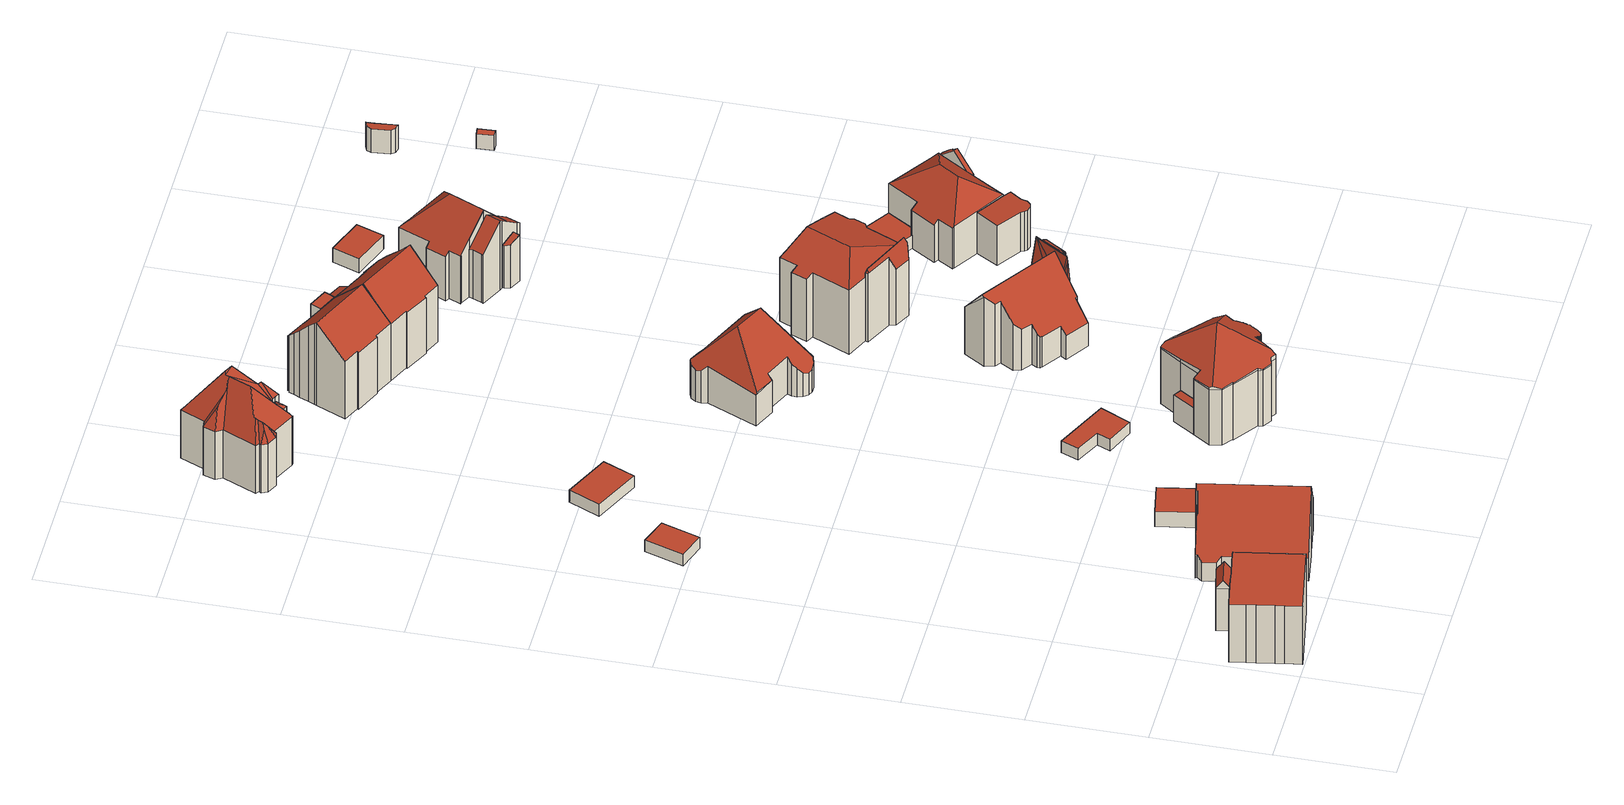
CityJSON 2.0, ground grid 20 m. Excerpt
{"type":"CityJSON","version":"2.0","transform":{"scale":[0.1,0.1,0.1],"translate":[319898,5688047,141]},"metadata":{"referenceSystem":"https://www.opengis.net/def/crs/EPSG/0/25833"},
"CityObjects":{
"building1":{"type":"Building","attributes":{"Dachtyp_tdc":"tdcPolyFlatRoof","Gemeindeschluessel":14713000,"Dachneigung":0,"QualitaetDacherkennung":83,"Geometrietyp2DReferenz":"3000","function":"31001_9998","roofType":"1000","measuredHeight":11.64},"geometry":[{"type":"MultiSurface","lod":"2","boundaries":[[[0,1,2,3]],[[1,4,5,2]],[[4,6,7,5]],[[6,8,9,7]],[[8,10,11,9]],[[10,12,13,11]],[[12,14,15,13]],[[14,16,17,15]],[[16,18,19,17]],[[18,20,21,19]],[[20,22,23,21]],[[22,24,25,23]],[[24,0,3,25]],[[24,22,20,18,16,14,12,10,8,6,4,1,0]],[[3,2,5,7,9,11,13,15,17,19,21,23,25]]],"semantics":{"surfaces":[{"type":"WallSurface"},{"type":"RoofSurface"},{"type":"GroundSurface"}],"values":[0,0,0,0,0,0,0,0,0,0,0,0,0,1,2]}}]},
"building2":{"type":"Building","attributes":{"Dachtyp_tdc":"tdcFreeFormRoof","Gemeindeschluessel":14713000,"Dachneigung":51.24,"QualitaetDacherkennung":4,"Geometrietyp2DReferenz":"3000","function":"31001_9998","roofType":"5000","measuredHeight":10.13},"geometry":[{"type":"MultiSurface","lod":"2","boundaries":[[[26,27,19,21]],[[27,28,29,19]],[[28,30,31,29]],[[30,26,21,31]],[[32,33,30,28]],[[32,28,27]],[[33,32,27,26]],[[33,26,30]],[[21,19,29,31]]],"semantics":{"surfaces":[{"type":"WallSurface"},{"type":"RoofSurface"},{"type":"GroundSurface"}],"values":[0,0,0,0,1,0,1,0,2]}}]},
"building3":{"type":"Building","attributes":{"Dachtyp_tdc":"tdcGableRoof","Gemeindeschluessel":14713000,"Dachneigung":50.39,"QualitaetDacherkennung":38,"Geometrietyp2DReferenz":"3000","function":"31001_9998","roofType":"3100","measuredHeight":13.3},"geometry":[{"type":"MultiSurface","lod":"2","boundaries":[[[34,35,36,37]],[[35,38,39,36]],[[38,40,41,39]],[[40,42,43,41]],[[42,44,45,43]],[[44,46,47,45]],[[46,48,49,47]],[[48,50,51,49]],[[50,52,53,51]],[[52,54,55,53]],[[54,56,57,55]],[[56,58,59,57]],[[58,60,61,59]],[[60,62,63,61]],[[62,64,65,63]],[[64,66,67,65]],[[66,68,69,67]],[[68,70,71,69]],[[70,72,73,71]],[[72,74,75,73]],[[74,76,77,75]],[[76,78,79,77]],[[78,80,81,79]],[[80,34,37,81]],[[76,74,72,70,68,66,64,62]],[[62,60,58,56,54,52,50,48,46,44,42,40,38,35,34,80,78,76]],[[37,36,39,41,43,45,47,49,51,53,55,57,59,61,63,65,67,69,71,73,75,77,79,81]]],"semantics":{"surfaces":[{"type":"WallSurface"},{"type":"RoofSurface"},{"type":"GroundSurface"}],"values":[0,0,0,0,0,0,0,0,0,0,0,0,0,0,0,0,0,0,0,0,0,0,0,0,1,1,2]}}]},
"building4":{"type":"Building","attributes":{"Dachtyp_tdc":"tdcPolyFlatRoof","Gemeindeschluessel":14713000,"Dachneigung":0,"QualitaetDacherkennung":87,"Geometrietyp2DReferenz":"3000","function":"31001_9998","roofType":"1000","measuredHeight":2.26},"geometry":[{"type":"MultiSurface","lod":"2","boundaries":[[[82,83,84,85]],[[83,86,87,84]],[[86,88,89,87]],[[88,82,85,89]],[[88,86,83,82]],[[85,84,87,89]]],"semantics":{"surfaces":[{"type":"WallSurface"},{"type":"RoofSurface"},{"type":"GroundSurface"}],"values":[0,0,0,0,1,2]}}]},
"building5":{"type":"Building","attributes":{"Dachtyp_tdc":"tdcPolyFlatRoof","Gemeindeschluessel":14713000,"Dachneigung":0,"QualitaetDacherkennung":88,"Geometrietyp2DReferenz":"3000","function":"31001_9998","roofType":"1000","measuredHeight":3.09},"geometry":[{"type":"MultiSurface","lod":"2","boundaries":[[[90,91,92,93]],[[91,94,95,92]],[[94,96,97,95]],[[96,90,93,97]],[[96,94,91,90]],[[93,92,95,97]]],"semantics":{"surfaces":[{"type":"WallSurface"},{"type":"RoofSurface"},{"type":"GroundSurface"}],"values":[0,0,0,0,1,2]}}]},
"building6":{"type":"Building","attributes":{"Dachtyp_tdc":"tdcPolyFlatRoof","Gemeindeschluessel":14713000,"Dachneigung":0,"QualitaetDacherkennung":65,"Geometrietyp2DReferenz":"3000","function":"31001_9998","roofType":"1000","measuredHeight":2.39},"geometry":[{"type":"MultiSurface","lod":"2","boundaries":[[[98,99,100,101]],[[99,102,103,100]],[[102,104,105,103]],[[104,98,101,105]],[[104,102,99,98]],[[101,100,103,105]]],"semantics":{"surfaces":[{"type":"WallSurface"},{"type":"RoofSurface"},{"type":"GroundSurface"}],"values":[0,0,0,0,1,2]}}]},
"building7":{"type":"Building","attributes":{"Dachtyp_tdc":"tdcPolyFlatRoof","Gemeindeschluessel":14713000,"Dachneigung":0,"QualitaetDacherkennung":48,"Geometrietyp2DReferenz":"3000","function":"31001_9998","roofType":"1000","measuredHeight":2.37},"geometry":[{"type":"MultiSurface","lod":"2","boundaries":[[[106,107,108,109]],[[107,110,111,108]],[[110,112,113,111]],[[112,114,115,113]],[[114,116,117,115]],[[116,106,109,117]],[[116,114,112,110,107,106]],[[109,108,111,113,115,117]]],"semantics":{"surfaces":[{"type":"WallSurface"},{"type":"RoofSurface"},{"type":"GroundSurface"}],"values":[0,0,0,0,0,0,1,2]}}]},
"building8":{"type":"Building","attributes":{"Dachtyp_tdc":"tdcPolyFlatRoof","Gemeindeschluessel":14713000,"Dachneigung":4.02,"QualitaetDacherkennung":51,"Geometrietyp2DReferenz":"3000","function":"31001_9998","roofType":"2100","measuredHeight":5.48},"geometry":[{"type":"MultiSurface","lod":"2","boundaries":[[[118,119,120,121]],[[119,122,123,120]],[[122,124,125,123]],[[124,118,121,125]],[[124,122,119,118]],[[121,120,123,125]]],"semantics":{"surfaces":[{"type":"WallSurface"},{"type":"RoofSurface"},{"type":"GroundSurface"}],"values":[0,0,0,0,1,2]}}]},
"building9":{"type":"Building","attributes":{"Dachtyp_tdc":"tdcFreeFormRoof","Gemeindeschluessel":14713000,"Dachneigung":28.68,"QualitaetDacherkennung":16,"Geometrietyp2DReferenz":"3000","function":"31001_9998","roofType":"5000","measuredHeight":16.3},"geometry":[{"type":"MultiSurface","lod":"2","boundaries":[[[126,127,128,129]],[[127,130,131,128]],[[130,132,133,131]],[[132,134,135,133]],[[134,136,137,135]],[[136,138,139,137]],[[138,140,141,139]],[[140,142,143,141]],[[142,144,145,143]],[[144,146,147,145]],[[146,148,149,147]],[[148,150,151,149]],[[150,152,153,151]],[[152,154,155,153]],[[154,156,157,155]],[[156,158,159,157]],[[158,160,161,159]],[[160,162,163,161]],[[162,164,165,163]],[[164,166,167,165]],[[166,168,169,167]],[[168,170,171,169]],[[170,172,173,171]],[[172,174,175,173]],[[174,176,177,175]],[[176,178,179,177]],[[178,180,181,179]],[[180,182,183,181]],[[182,184,185,183]],[[184,186,187,185]],[[186,188,189,187]],[[188,190,191,189]],[[190,192,193,191]],[[192,194,195,193]],[[194,196,197,195]],[[196,198,199,197]],[[198,200,201,199]],[[200,202,203,201]],[[202,204,205,203]],[[204,206,207,205]],[[206,208,209,207]],[[208,210,211,209]],[[210,212,213,211]],[[212,214,215,213]],[[214,216,217,215]],[[216,218,219,217]],[[218,220,221,219]],[[220,222,223,221]],[[222,224,225,223]],[[224,226,227,225]],[[226,228,229,227]],[[228,230,231,229]],[[230,232,233,231]],[[232,234,235,233]],[[234,236,237,235]],[[236,238,239,237]],[[238,240,241,239]],[[240,242,120,241]],[[242,243,121,120]],[[243,244,125,121]],[[244,245,246,125]],[[245,247,248,246]],[[247,249,250,248]],[[249,251,252,250]],[[251,253,254,252]],[[253,126,129,254]],[[251,255,256,257,258,259,260]],[[261,262,263,264,265,266,267,268,269,270,271,272,273,274,275,276,277,278,279,280,281,282,283,284,285,286,287,288,289,290,291,292,293,294,295,296,297,298,299,300,301,302,303,304,305,306,307,308,309,310,259,258]],[[311,312,313,314,261,258,315,316,317,318,319]],[[258,257,320,321,322,323,324,315]],[[238,316,315,324,240]],[[240,324,323,242]],[[242,323,322,243]],[[243,322,321,244]],[[244,321,320,245]],[[245,320,257,256,247]],[[232,319,318,234]],[[234,318,317,236]],[[236,317,316,238]],[[224,314,313,226]],[[222,262,261,314,224]],[[226,313,312,228]],[[228,312,311,230]],[[230,311,319,232]],[[126,310,309,127]],[[253,260,259,310,126]],[[127,309,308,130]],[[130,308,307,132]],[[132,307,306,134]],[[134,306,305,136]],[[136,305,304,138]],[[138,304,303,140]],[[140,303,302,142]],[[142,302,301,144]],[[144,301,300,146]],[[146,300,299,148]],[[148,299,298,150]],[[150,298,297,152]],[[152,297,296,154]],[[154,296,295,156]],[[156,295,294,158]],[[158,294,293,160]],[[160,293,292,162]],[[162,292,291,164]],[[164,291,290,166]],[[166,290,289,168]],[[168,289,288,170]],[[170,288,287,172]],[[172,287,286,174]],[[174,286,285,176]],[[176,285,284,178]],[[178,284,283,180]],[[180,283,282,182]],[[182,282,281,184]],[[184,281,280,186]],[[186,280,279,188]],[[188,279,278,190]],[[190,278,277,192]],[[192,277,276,194]],[[194,276,275,196]],[[196,275,274,198]],[[198,274,273,200]],[[200,273,272,202]],[[202,272,271,204]],[[204,271,270,206]],[[206,270,269,208]],[[208,269,268,210]],[[210,268,267,212]],[[212,267,266,214]],[[214,266,265,216]],[[216,265,264,218]],[[218,264,263,220]],[[220,263,262,222]],[[247,256,255,249]],[[249,255,251]],[[251,260,253]],[[129,128,131,133,135,137,139,141,143,145,147,149,151,153,155,157,159,161,163,165,167,169,171,173,175,177,179,181,183,185,187,189,191,193,195,197,199,201,203,205,207,209,211,213,215,217,219,221,223,225,227,229,231,233,235,237,239,241,120,121,125,246,248,250,252,254]]],"semantics":{"surfaces":[{"type":"WallSurface"},{"type":"RoofSurface"},{"type":"GroundSurface"}],"values":[0,0,0,0,0,0,0,0,0,0,0,0,0,0,0,0,0,0,0,0,0,0,0,0,0,0,0,0,0,0,0,0,0,0,0,0,0,0,0,0,0,0,0,0,0,0,0,0,0,0,0,0,0,0,0,0,0,0,0,0,0,0,0,0,0,0,1,1,1,1,0,0,0,0,0,0,0,0,0,0,0,0,0,0,0,0,0,0,0,0,0,0,0,0,0,0,0,0,0,0,0,0,0,0,0,0,0,0,0,0,0,0,0,0,0,0,0,0,0,0,0,0,0,0,0,0,0,0,0,0,0,0,0,0,0,0,2]}}]},
"building10":{"type":"Building","attributes":{"Dachtyp_tdc":"tdcFreeFormRoof","Gemeindeschluessel":14713000,"Dachneigung":55.01,"QualitaetDacherkennung":13,"Geometrietyp2DReferenz":"3000","function":"31001_9998","roofType":"5000","measuredHeight":16.76},"geometry":[{"type":"MultiSurface","lod":"2","boundaries":[[[325,326,327,328]],[[326,329,330,327]],[[329,331,332,330]],[[331,333,334,332]],[[333,335,336,334]],[[335,337,338,336]],[[337,339,340,338]],[[339,341,342,340]],[[341,343,344,342]],[[343,345,346,344]],[[345,347,348,346]],[[347,349,350,348]],[[349,351,352,350]],[[351,353,354,352]],[[353,355,356,354]],[[355,357,358,356]],[[357,359,360,358]],[[359,361,362,360]],[[361,363,364,362]],[[363,365,366,364]],[[365,367,368,366]],[[367,369,370,368]],[[369,371,372,370]],[[371,373,374,372]],[[373,375,376,374]],[[375,377,378,376]],[[377,379,380,378]],[[379,381,382,380]],[[381,383,384,382]],[[383,385,386,384]],[[385,387,388,386]],[[387,325,328,388]],[[389,390,391]],[[392,390,389]],[[383,381,379,377,375,390,392]],[[375,373,390]],[[373,371,390]],[[371,369,393,394,395,396,391,390]],[[369,367,397,393]],[[367,365,397]],[[365,363,394,393,397]],[[363,361,398,399,400,395,394]],[[361,359,401,398]],[[359,357,402,403,401]],[[357,355,402]],[[355,353,404,403,402]],[[353,351,404]],[[351,349,399,398,401,403,404]],[[349,347,405,406,407,408,400,399]],[[347,345,405]],[[345,343,406,405]],[[343,341,407,406]],[[341,339,408,407]],[[339,337,396,395,400,408]],[[396,389,391]],[[396,409,389]],[[337,335,409,396]],[[335,333,410,409]],[[333,331,329,410]],[[329,326,411,410]],[[326,325,411]],[[325,387,409,410,411]],[[387,385,392,389,409]],[[385,383,392]],[[328,327,330,332,334,336,338,340,342,344,346,348,350,352,354,356,358,360,362,364,366,368,370,372,374,376,378,380,382,384,386,388]]],"semantics":{"surfaces":[{"type":"WallSurface"},{"type":"RoofSurface"},{"type":"GroundSurface"}],"values":[0,0,0,0,0,0,0,0,0,0,0,0,0,0,0,0,0,0,0,0,0,0,0,0,0,0,0,0,0,0,0,0,1,1,1,1,1,1,1,1,1,1,1,1,1,1,1,1,1,1,1,1,1,1,1,1,1,1,1,1,1,1,1,1,2]}}]},
"building11":{"type":"Building","attributes":{"Dachtyp_tdc":"tdcFreeFormRoof","Gemeindeschluessel":14713000,"Dachneigung":27.67,"QualitaetDacherkennung":13,"Geometrietyp2DReferenz":"3000","function":"31001_9998","roofType":"5000","measuredHeight":9.43},"geometry":[{"type":"MultiSurface","lod":"2","boundaries":[[[412,413,414,415]],[[413,416,417,414]],[[416,418,419,417]],[[418,420,421,419]],[[420,412,415,421]],[[422,423,424,420,418]],[[422,418,416]],[[423,422,416,413]],[[424,423,413,412]],[[424,412,420]],[[415,414,417,419,421]]],"semantics":{"surfaces":[{"type":"WallSurface"},{"type":"RoofSurface"},{"type":"GroundSurface"}],"values":[0,0,0,0,0,1,1,1,1,1,2]}}]},
"building12":{"type":"Building","attributes":{"Dachtyp_tdc":"tdcFreeFormRoof","Gemeindeschluessel":14713000,"Dachneigung":47.87,"QualitaetDacherkennung":53,"Geometrietyp2DReferenz":"3000","function":"31001_9998","roofType":"5000","measuredHeight":14.03},"geometry":[{"type":"MultiSurface","lod":"2","boundaries":[[[425,426,427,428]],[[426,429,430,427]],[[429,431,432,430]],[[431,433,434,432]],[[433,435,436,434]],[[435,437,438,436]],[[437,439,440,438]],[[439,441,442,440]],[[441,443,444,442]],[[443,445,446,444]],[[445,447,448,446]],[[447,449,450,448]],[[449,451,452,450]],[[451,453,454,452]],[[453,455,456,454]],[[455,457,458,456]],[[457,459,460,458]],[[459,461,462,460]],[[461,463,464,462]],[[463,465,466,464]],[[465,467,468,466]],[[467,425,428,468]],[[469,470,447,445,443,441,439,471]],[[461,459,472,473,474,463]],[[426,425,467,465,474,473,469,471,437,435,433,431,429]],[[473,472,457,455,453,451,449,470,469]],[[465,463,474]],[[439,437,471]],[[449,447,470]],[[459,457,472]],[[428,427,430,432,434,436,438,440,442,444,446,448,450,452,454,456,458,460,462,464,466,468]]],"semantics":{"surfaces":[{"type":"WallSurface"},{"type":"RoofSurface"},{"type":"GroundSurface"}],"values":[0,0,0,0,0,0,0,0,0,0,0,0,0,0,0,0,0,0,0,0,0,0,1,1,1,1,0,0,0,0,2]}}]},
"building13":{"type":"Building","attributes":{"Dachtyp_tdc":"tdcGableRoof","Gemeindeschluessel":14713000,"Dachneigung":44.53,"QualitaetDacherkennung":54,"Geometrietyp2DReferenz":"3000","function":"31001_9998","roofType":"3100","measuredHeight":16.84},"geometry":[{"type":"MultiSurface","lod":"2","boundaries":[[[475,476,477,478]],[[476,479,480,477]],[[479,481,482,480]],[[481,483,484,482]],[[483,485,486,484]],[[485,487,488,486]],[[487,489,490,488]],[[489,491,492,490]],[[491,493,494,492]],[[493,495,496,494]],[[495,497,498,496]],[[497,499,500,498]],[[499,501,502,500]],[[501,503,504,502]],[[503,505,506,504]],[[505,507,508,506]],[[507,509,510,508]],[[509,511,512,510]],[[511,513,514,512]],[[513,515,516,514]],[[515,475,478,516]],[[511,509,507,505,503,501,499,497,495,493,491,489,487,485,483]],[[483,481,479,476,475,515,513,511]],[[478,477,480,482,484,486,488,490,492,494,496,498,500,502,504,506,508,510,512,514,516]]],"semantics":{"surfaces":[{"type":"WallSurface"},{"type":"RoofSurface"},{"type":"GroundSurface"}],"values":[0,0,0,0,0,0,0,0,0,0,0,0,0,0,0,0,0,0,0,0,0,1,1,2]}}]},
"building14":{"type":"Building","attributes":{"Dachtyp_tdc":"tdcFreeFormRoof","Gemeindeschluessel":14713000,"Dachneigung":50.7,"QualitaetDacherkennung":54,"Geometrietyp2DReferenz":"3000","function":"31001_9998","roofType":"5000","measuredHeight":14.35},"geometry":[{"type":"MultiSurface","lod":"2","boundaries":[[[517,518,519,520]],[[518,521,522,519]],[[521,523,524,522]],[[523,525,526,524]],[[525,527,528,526]],[[527,529,530,528]],[[529,531,532,530]],[[531,533,534,532]],[[533,535,536,534]],[[535,537,538,536]],[[537,539,540,538]],[[539,541,542,540]],[[541,543,544,542]],[[543,545,546,544]],[[545,547,548,546]],[[547,549,550,548]],[[549,551,552,550]],[[551,553,554,552]],[[553,517,520,554]],[[553,551,549,547,555,556]],[[556,555,545,543,541,539,537,535,533,531,529,527,525,523,521,518,517]],[[547,545,555]],[[517,553,556]],[[520,519,522,524,526,528,530,532,534,536,538,540,542,544,546,548,550,552,554]]],"semantics":{"surfaces":[{"type":"WallSurface"},{"type":"RoofSurface"},{"type":"GroundSurface"}],"values":[0,0,0,0,0,0,0,0,0,0,0,0,0,0,0,0,0,0,0,1,1,0,0,2]}}]},
"building15":{"type":"Building","attributes":{"Dachtyp_tdc":"tdcPolyFlatRoof","Gemeindeschluessel":14713000,"Dachneigung":0,"QualitaetDacherkennung":27,"Geometrietyp2DReferenz":"3000","function":"31001_9998","roofType":"1000","measuredHeight":11.5},"geometry":[{"type":"MultiSurface","lod":"2","boundaries":[[[557,558,508,510]],[[558,559,560,508]],[[559,561,562,560]],[[561,557,510,562]],[[561,559,558,557]],[[510,508,560,562]]],"semantics":{"surfaces":[{"type":"WallSurface"},{"type":"RoofSurface"},{"type":"GroundSurface"}],"values":[0,0,0,0,1,2]}}]},
"building16":{"type":"Building","attributes":{"Dachtyp_tdc":"tdcPolyFlatRoof","Gemeindeschluessel":14713000,"Dachneigung":32.45,"QualitaetDacherkennung":52,"Geometrietyp2DReferenz":"3000","function":"31001_9998","roofType":"2100","measuredHeight":5.44},"geometry":[{"type":"MultiSurface","lod":"2","boundaries":[[[563,564,565,552]],[[564,566,567,565]],[[566,568,569,567]],[[568,570,571,569]],[[570,563,552,571]],[[570,568,566,564,563]],[[552,565,567,569,571]]],"semantics":{"surfaces":[{"type":"WallSurface"},{"type":"RoofSurface"},{"type":"GroundSurface"}],"values":[0,0,0,0,0,1,2]}}]},
"building17":{"type":"Building","attributes":{"Dachtyp_tdc":"tdcFreeFormRoof","Gemeindeschluessel":14713000,"Dachneigung":84.75,"QualitaetDacherkennung":16,"Geometrietyp2DReferenz":"3000","function":"31001_9998","roofType":"5000","measuredHeight":14.43},"geometry":[{"type":"MultiSurface","lod":"2","boundaries":[[[572,573,574,575]],[[573,576,577,574]],[[576,578,579,577]],[[578,580,581,579]],[[580,582,583,581]],[[582,584,585,583]],[[584,586,587,585]],[[586,572,575,587]],[[588,584,582]],[[589,584,588]],[[584,589,586]],[[588,582,580]],[[578,588,580]],[[576,588,578]],[[576,589,588]],[[576,590,589]],[[590,576,573]],[[590,573,572]],[[589,590,572,586]],[[575,574,577,579,581,583,585,587]]],"semantics":{"surfaces":[{"type":"WallSurface"},{"type":"RoofSurface"},{"type":"GroundSurface"}],"values":[0,0,0,0,0,0,0,0,1,1,1,1,1,1,1,1,1,1,1,2]}}]},
"building18":{"type":"Building","attributes":{"Dachtyp_tdc":"tdcFreeFormRoof","Gemeindeschluessel":14713000,"Dachneigung":44.45,"QualitaetDacherkennung":65,"Geometrietyp2DReferenz":"3000","function":"31001_9998","roofType":"5000","measuredHeight":16.9},"geometry":[{"type":"MultiSurface","lod":"2","boundaries":[[[591,592,593,594]],[[592,595,596,593]],[[595,597,514,596]],[[597,598,599,514]],[[598,509,510,599]],[[509,600,601,510]],[[600,602,603,601]],[[602,604,605,603]],[[604,606,607,605]],[[606,608,609,607]],[[608,610,611,609]],[[610,612,613,611]],[[612,614,615,613]],[[614,616,617,615]],[[616,618,619,617]],[[618,620,621,619]],[[620,622,623,621]],[[622,624,625,623]],[[624,626,627,625]],[[626,628,629,627]],[[628,630,631,629]],[[630,632,633,631]],[[632,591,594,633]],[[628,626,624,622,620,618,616,614,612,610,608,606,604,602,600,509,598]],[[598,597,595,592,591,632,630,628]],[[594,593,596,514,599,510,601,603,605,607,609,611,613,615,617,619,621,623,625,627,629,631,633]]],"semantics":{"surfaces":[{"type":"WallSurface"},{"type":"RoofSurface"},{"type":"GroundSurface"}],"values":[0,0,0,0,0,0,0,0,0,0,0,0,0,0,0,0,0,0,0,0,0,0,0,1,1,2]}}]},
"building19":{"type":"Building","attributes":{"Dachtyp_tdc":"tdcFreeFormRoof","Gemeindeschluessel":14713000,"Dachneigung":32.52,"QualitaetDacherkennung":3,"Geometrietyp2DReferenz":"3000","function":"31001_9998","roofType":"5000","measuredHeight":12.95},"geometry":[{"type":"MultiSurface","lod":"2","boundaries":[[[634,635,636,583]],[[635,637,638,636]],[[637,639,640,638]],[[639,641,642,640]],[[641,643,644,642]],[[643,645,585,644]],[[645,634,583,585]],[[646,647,648,645,643]],[[646,643,641]],[[647,646,641,639]],[[649,650,648,647,639,637]],[[649,637,635]],[[650,649,635,634]],[[648,650,634,645]],[[583,636,638,640,642,644,585]]],"semantics":{"surfaces":[{"type":"WallSurface"},{"type":"RoofSurface"},{"type":"GroundSurface"}],"values":[0,0,0,0,0,0,0,1,1,1,1,1,1,1,2]}}]},
"building20":{"type":"Building","attributes":{"Dachtyp_tdc":"tdcPolyFlatRoof","Gemeindeschluessel":14713000,"Dachneigung":24.63,"QualitaetDacherkennung":54,"Geometrietyp2DReferenz":"3000","function":"31001_9998","roofType":"2100","measuredHeight":11.27},"geometry":[{"type":"MultiSurface","lod":"2","boundaries":[[[651,652,653,654]],[[652,655,656,653]],[[655,657,658,656]],[[657,659,660,658]],[[659,651,654,660]],[[659,657,655,652,651]],[[654,653,656,658,660]]],"semantics":{"surfaces":[{"type":"WallSurface"},{"type":"RoofSurface"},{"type":"GroundSurface"}],"values":[0,0,0,0,0,1,2]}}]},
"building21":{"type":"Building","attributes":{"Gemeindeschluessel":14713000,"Geometrietyp2DReferenz":"3000","function":"31001_9998","roofType":"9999"},"children":["building21-1","building21-2","building21-3"]},
"building21-1":{"type":"BuildingPart","attributes":{"Dachtyp_tdc":"tdcHipAndGableRoof","Dachneigung":13.13,"QualitaetDacherkennung":18,"Geometrietyp2DReferenz":"3000","roofType":"5000","measuredHeight":14.55},"parents":["building21"],"geometry":[{"type":"MultiSurface","lod":"2","boundaries":[[[661,662,663,664]],[[662,665,666,663]],[[665,667,668,666]],[[667,669,668]],[[670,671,672]],[[670,673,674,671]],[[673,675,676,674]],[[675,677,678,676]],[[677,679,680,678]],[[679,681,682,680]],[[681,683,684,682]],[[685,686,687,688]],[[686,689,690,687]],[[689,691,692,690]],[[691,661,664,692]],[[686,685,683,693]],[[683,681,679,677,675,673,670,694,693]],[[694,667,665,662,661,691,689,686,693]],[[664,663,666,668,695,696,697,671,674,676,678,680,682,684,688,687,690,692]],[[698,699,669,667,694]],[[696,695,699,698]],[[699,695,668,669]],[[670,672,700,698,694]],[[672,671,697,700]],[[696,698,700,697]],[[685,688,684,683]]],"semantics":{"surfaces":[{"type":"WallSurface"},{"type":"RoofSurface"},{"type":"GroundSurface"},{"type":"ClosureSurface"}],"values":[0,0,0,0,0,0,0,0,0,0,0,0,0,0,0,1,1,1,2,0,3,3,0,3,3,3]}}]},
"building21-2":{"type":"BuildingPart","attributes":{"Dachtyp_tdc":"tdcFreeFormRoof","Dachneigung":71.25,"QualitaetDacherkennung":16,"Geometrietyp2DReferenz":"3000","roofType":"5000","measuredHeight":14.9},"parents":["building21"],"geometry":[{"type":"MultiSurface","lod":"2","boundaries":[[[701,702,703,704]],[[702,705,706,703]],[[705,707,708,706]],[[707,709,685,688,708]],[[710,711,712,684,683]],[[711,701,704,712]],[[709,707,713]],[[707,705,702,701,711,714,713]],[[711,710,714]],[[710,709,713,714]],[[704,703,706,708,688,684,712]],[[683,685,709,710]],[[683,684,688,685]]],"semantics":{"surfaces":[{"type":"WallSurface"},{"type":"RoofSurface"},{"type":"GroundSurface"},{"type":"ClosureSurface"}],"values":[0,0,0,0,0,0,1,1,1,1,2,0,3]}}]},
"building21-3":{"type":"BuildingPart","attributes":{"Dachtyp_tdc":"tdcFreeFormRoof","Dachneigung":21.86,"QualitaetDacherkennung":4,"Geometrietyp2DReferenz":"3000","roofType":"5000","measuredHeight":6.87},"parents":["building21"],"geometry":[{"type":"MultiSurface","lod":"2","boundaries":[[[669,699,695,668]],[[699,715,716,695]],[[715,717,718,716]],[[717,719,720,718]],[[719,721,722,720]],[[721,723,724,722]],[[723,725,726,724]],[[725,727,728,726]],[[727,729,730,728]],[[729,700,697,730]],[[727,725,731,732]],[[725,723,733,731]],[[723,721,734,733]],[[721,719,735,734]],[[719,717,736,735]],[[717,715,737,736]],[[715,699,669,699,737]],[[699,698,700,738,732,731,733,734,735,736,737]],[[700,672,700,729,738]],[[729,727,732,738]],[[671,697,696,695,668,695,716,718,720,722,724,726,728,730,697]],[[697,671,672,700]],[[695,696,698,699]],[[696,697,700,698]]],"semantics":{"surfaces":[{"type":"WallSurface"},{"type":"RoofSurface"},{"type":"GroundSurface"},{"type":"ClosureSurface"}],"values":[0,0,0,0,0,0,0,0,0,0,1,1,1,1,1,1,1,1,1,1,2,3,3,3]}}]},
"building22":{"type":"Building","attributes":{"Dachtyp_tdc":"tdcFreeFormRoof","Gemeindeschluessel":14713000,"Dachneigung":17.65,"QualitaetDacherkennung":12,"Geometrietyp2DReferenz":"3000","function":"31001_9998","roofType":"5000","measuredHeight":9.38},"geometry":[{"type":"MultiSurface","lod":"2","boundaries":[[[739,740,741,742]],[[740,743,744,741]],[[743,745,746,744]],[[745,747,748,746]],[[747,749,750,748]],[[749,739,742,750]],[[747,745,751,752,749]],[[739,752,751,743,740]],[[745,743,751]],[[739,749,752]],[[742,741,744,746,748,750]]],"semantics":{"surfaces":[{"type":"WallSurface"},{"type":"RoofSurface"},{"type":"GroundSurface"}],"values":[0,0,0,0,0,0,1,1,0,0,2]}}]},
"building23":{"type":"Building","attributes":{"Dachtyp_tdc":"tdcPolyFlatRoof","Gemeindeschluessel":14713000,"Dachneigung":3.17,"QualitaetDacherkennung":59,"Geometrietyp2DReferenz":"3000","function":"31001_9998","roofType":"2100","measuredHeight":8.21},"geometry":[{"type":"MultiSurface","lod":"2","boundaries":[[[753,754,755,756]],[[754,757,758,755]],[[757,759,760,758]],[[759,761,762,760]],[[761,763,764,762]],[[763,765,766,764]],[[765,767,768,766]],[[767,769,770,768]],[[769,771,772,770]],[[771,773,774,772]],[[773,753,756,774]],[[773,771,769,767,765,763,761,759,757,754,753]],[[756,755,758,760,762,764,766,768,770,772,774]]],"semantics":{"surfaces":[{"type":"WallSurface"},{"type":"RoofSurface"},{"type":"GroundSurface"}],"values":[0,0,0,0,0,0,0,0,0,0,0,1,2]}}]},
"building24":{"type":"Building","attributes":{"Gemeindeschluessel":14713000,"Geometrietyp2DReferenz":"3000","function":"31001_9998","roofType":"9999"},"children":["building24-1","building24-2"]},
"building24-1":{"type":"BuildingPart","attributes":{"Dachtyp_tdc":"tdcGableRoof","Dachneigung":43.34,"QualitaetDacherkennung":31,"Geometrietyp2DReferenz":"3000","roofType":"3100","measuredHeight":13.89},"parents":["building24"],"geometry":[{"type":"MultiSurface","lod":"2","boundaries":[[[775,776,777,778]],[[779,780,781,782,783]],[[780,784,785,781]],[[784,786,787,785]],[[786,788,789,787]],[[788,790,791,789]],[[790,792,793,791]],[[792,775,778,793]],[[788,786,784,780,779,794,795]],[[795,796,776,775,792,790,788]],[[778,777,797,798,782,781,785,787,789,791,793]],[[798,797,796,795]],[[797,777,776,796]],[[779,783,794]],[[798,795,794,783,782]]],"semantics":{"surfaces":[{"type":"WallSurface"},{"type":"RoofSurface"},{"type":"GroundSurface"},{"type":"ClosureSurface"}],"values":[0,0,0,0,0,0,0,0,1,1,2,3,3,0,3]}}]},
"building24-2":{"type":"BuildingPart","attributes":{"Dachtyp_tdc":"tdcHipAndGableRoof","Dachneigung":46.18,"QualitaetDacherkennung":49,"Geometrietyp2DReferenz":"3000","roofType":"5000","measuredHeight":15.26},"parents":["building24"],"geometry":[{"type":"MultiSurface","lod":"2","boundaries":[[[799,800,801,802]],[[800,783,782,801]],[[803,804,805,777,776]],[[804,806,807,805]],[[806,808,809,807]],[[808,810,811,809]],[[810,812,813,811]],[[812,814,815,813]],[[814,816,817,815]],[[816,818,819,817]],[[818,820,821,819]],[[820,822,823,821]],[[822,824,825,823]],[[824,826,827,825]],[[826,828,829,827]],[[828,799,802,829]],[[824,822,820,818,816,830]],[[816,814,812,810,808,806,804,803,831,830]],[[831,794,783,800,799,828,826,824,830]],[[802,801,782,798,797,777,805,807,809,811,813,815,817,819,821,823,825,827,829]],[[796,795,794,831]],[[797,798,795,796]],[[798,782,783,794,795]],[[803,776,796,831]],[[797,796,776,777]]],"semantics":{"surfaces":[{"type":"WallSurface"},{"type":"RoofSurface"},{"type":"GroundSurface"},{"type":"ClosureSurface"}],"values":[0,0,0,0,0,0,0,0,0,0,0,0,0,0,0,0,1,1,1,2,0,3,3,0,3]}}]},
"building25":{"type":"Building","attributes":{"Dachtyp_tdc":"tdcPolyFlatRoof","Gemeindeschluessel":14713000,"Dachneigung":0,"QualitaetDacherkennung":79,"Geometrietyp2DReferenz":"3000","function":"31001_9998","roofType":"1000","measuredHeight":2.6},"geometry":[{"type":"MultiSurface","lod":"2","boundaries":[[[832,833,834,835]],[[833,836,837,834]],[[836,838,839,837]],[[838,840,841,839]],[[840,842,843,841]],[[842,832,835,843]],[[842,840,838,836,833,832]],[[835,834,837,839,841,843]]],"semantics":{"surfaces":[{"type":"WallSurface"},{"type":"RoofSurface"},{"type":"GroundSurface"}],"values":[0,0,0,0,0,0,1,2]}}]},
"building26":{"type":"Building","attributes":{"Gemeindeschluessel":14713000,"Geometrietyp2DReferenz":"3000","function":"31001_9998","roofType":"9999"},"children":["building26-1","building26-2"]},
"building26-1":{"type":"BuildingPart","attributes":{"Dachtyp_tdc":"tdcHipRoof","Dachneigung":36.59,"QualitaetDacherkennung":51,"Geometrietyp2DReferenz":"3000","roofType":"3200","measuredHeight":12.6},"parents":["building26"],"geometry":[{"type":"MultiSurface","lod":"2","boundaries":[[[844,845,835,846]],[[845,847,843,835]],[[847,848,841,843]],[[848,849,839,841]],[[849,850,851,852,839]],[[853,854,770,855,856]],[[854,857,768,770]],[[857,858,859,768]],[[858,860,861,859]],[[860,862,863,861]],[[862,844,846,863]],[[858,857,854,864]],[[865,850,849,866]],[[854,853,867,868,865,866,864]],[[849,848,847,845,844,862,860,858,864,866]],[[846,835,843,841,839,852,869,855,770,768,859,861,863]],[[870,851,850,865]],[[870,869,852,851]],[[856,867,853]],[[868,870,865]],[[856,855,869,870]],[[856,870,868,867]]],"semantics":{"surfaces":[{"type":"WallSurface"},{"type":"RoofSurface"},{"type":"GroundSurface"},{"type":"ClosureSurface"}],"values":[0,0,0,0,0,0,0,0,0,0,0,1,1,1,1,2,0,3,0,0,3,3]}}]},
"building26-2":{"type":"BuildingPart","attributes":{"Dachtyp_tdc":"tdcFreeFormRoof","Dachneigung":40.36,"QualitaetDacherkennung":46,"Geometrietyp2DReferenz":"3000","roofType":"5000","measuredHeight":11},"parents":["building26"],"geometry":[{"type":"MultiSurface","lod":"2","boundaries":[[[851,871,872,852]],[[871,873,874,872]],[[873,875,876,874]],[[875,877,878,876]],[[877,879,880,878]],[[879,881,882,880]],[[881,883,884,882]],[[883,885,886,884]],[[885,856,855,886]],[[879,877,875,873,871,851,870,868,887,888,883,881]],[[885,888,887,867,856]],[[885,883,888]],[[852,872,874,876,878,880,882,884,886,855,869]],[[870,869,855,856]],[[851,852,869,870]],[[867,887,868]],[[856,867,868,870]]],"semantics":{"surfaces":[{"type":"WallSurface"},{"type":"RoofSurface"},{"type":"GroundSurface"},{"type":"ClosureSurface"}],"values":[0,0,0,0,0,0,0,0,0,1,1,0,2,3,3,0,3]}}]},
"building27":{"type":"Building","attributes":{"Dachtyp_tdc":"tdcPolyFlatRoof","Gemeindeschluessel":14713000,"Dachneigung":0,"QualitaetDacherkennung":57,"Geometrietyp2DReferenz":"3000","function":"31001_9998","roofType":"1000","measuredHeight":2.76},"geometry":[{"type":"MultiSurface","lod":"2","boundaries":[[[889,890,891,892]],[[890,893,894,891]],[[893,895,896,894]],[[895,889,892,896]],[[895,893,890,889]],[[892,891,894,896]]],"semantics":{"surfaces":[{"type":"WallSurface"},{"type":"RoofSurface"},{"type":"GroundSurface"}],"values":[0,0,0,0,1,2]}}]},
"building28":{"type":"Building","attributes":{"Dachtyp_tdc":"tdcPolyFlatRoof","Gemeindeschluessel":14713000,"Dachneigung":0,"QualitaetDacherkennung":75,"Geometrietyp2DReferenz":"3000","function":"31001_9998","roofType":"1000","measuredHeight":3},"geometry":[{"type":"MultiSurface","lod":"2","boundaries":[[[897,898,899,900]],[[898,901,902,899]],[[901,903,904,902]],[[903,897,900,904]],[[903,901,898,897]],[[900,899,902,904]]],"semantics":{"surfaces":[{"type":"WallSurface"},{"type":"RoofSurface"},{"type":"GroundSurface"}],"values":[0,0,0,0,1,2]}}]},
"building29":{"type":"Building","attributes":{"Dachtyp_tdc":"tdcPolyFlatRoof","Gemeindeschluessel":14713000,"Dachneigung":5.06,"QualitaetDacherkennung":55,"Geometrietyp2DReferenz":"3000","function":"31001_9998","roofType":"2100","measuredHeight":4.91},"geometry":[{"type":"MultiSurface","lod":"2","boundaries":[[[905,906,907,908]],[[906,909,910,907]],[[909,911,912,910]],[[911,913,914,912]],[[913,915,916,914]],[[915,917,918,916]],[[917,905,908,918]],[[917,915,913,911,909,906,905]],[[908,907,910,912,914,916,918]]],"semantics":{"surfaces":[{"type":"WallSurface"},{"type":"RoofSurface"},{"type":"GroundSurface"}],"values":[0,0,0,0,0,0,0,1,2]}}]}
},
"vertices":[
[20,1,132],[16,29,132],[16,29,15],[20,1,15],[13,44,132],[13,44,15],[8,73,132],[8,73,15],[5,89,132],[5,89,15],[0,116,132],[0,116,15],[27,121,132],[27,121,15],[49,125,132],[49,125,15],[68,128,132],[68,128,15],[76,129,132],[76,129,15],[124,138,132],[124,138,15],[129,138,132],[129,138,15],[149,24,132],[149,24,15],
[124,138,101],[76,129,101],[72,153,101],[72,153,15],[119,163,101],[119,163,15],[74,141,116],[121,150,117],
[221,75,58],[216,100,58],[216,100,13],[221,75,13],[213,117,58],[213,117,13],[203,173,58],[203,173,13],[195,179,50],[195,179,13],[191,202,50],[191,202,13],[197,211,59],[197,211,13],[196,214,59],[196,214,13],[238,221,110],[238,221,13],[249,222,123],[249,222,13],[258,224,135],[258,224,13],[260,224,137],[260,224,13],[260,227,137],[260,227,13],[263,227,141],[263,227,13],[267,228,146],[267,228,13],[280,230,130],[280,230,13],[314,236,85],[314,236,13],[322,195,85],[322,195,13],[324,195,82],[324,195,13],[349,58,82],[349,58,13],[347,58,85],[347,58,13],[299,50,146],[299,50,13],[291,48,135],[291,48,13],[228,38,58],[228,38,13],
[57,1008,29],[79,1075,29],[79,1075,6],[57,1008,6],[127,1059,29],[127,1059,6],[105,992,29],[105,992,6],
[375,244,47],[316,233,47],[316,233,16],[375,244,16],[303,303,47],[303,303,16],[362,314,47],[362,314,16],
[174,1218,30],[255,1181,30],[255,1181,6],[174,1218,6],[231,1126,30],[231,1126,6],[149,1164,30],[149,1164,6],
[439,457,39],[452,487,39],[452,487,16],[439,457,16],[546,444,39],[546,444,16],[521,392,39],[521,392,16],[472,413,39],[472,413,16],[482,436,39],[482,436,16],
[554,285,70],[542,294,69],[542,294,15],[554,285,15],[567,332,69],[567,332,15],[579,323,70],[579,323,15],
[673,260,127],[677,257,127],[677,257,15],[673,260,15],[676,256,127],[676,256,15],[678,255,127],[678,255,15],[679,253,127],[679,253,15],[680,252,127],[680,252,15],[681,251,127],[681,251,15],[682,250,127],[682,250,15],[683,248,127],[683,248,15],[684,247,127],[684,247,15],[685,246,127],[685,246,15],[685,244,127],[685,244,15],[686,242,127],[686,242,15],[686,241,127],[686,241,15],[686,239,127],[686,239,15],[687,238,127],[687,238,15],[687,236,127],[687,236,15],[687,234,127],[687,234,15],[686,233,127],[686,233,15],[686,231,127],[686,231,15],[686,230,127],[686,230,15],[685,228,127],[685,228,15],[684,226,127],[684,226,15],[684,225,127],[684,225,15],[683,223,127],[683,223,15],[682,222,127],[682,222,15],[681,221,127],[681,221,15],[680,220,127],[680,220,15],[678,218,127],[678,218,15],[677,217,127],[677,217,15],[676,216,127],[676,216,15],[674,216,127],[674,216,15],[673,215,127],[673,215,15],[671,214,127],[671,214,15],[670,214,127],[670,214,15],[668,213,127],[668,213,15],[667,213,127],[667,213,15],[665,213,127],[665,213,15],[663,213,127],[663,213,15],[662,213,127],[662,213,15],[660,213,127],[660,213,15],[658,213,127],[658,213,15],[657,214,127],[657,214,15],[655,214,127],[655,214,15],[654,215,127],[654,215,15],[652,216,127],[652,216,15],[651,216,127],[651,216,15],[649,215,127],[649,215,15],[645,218,127],[645,218,15],[620,179,127],[620,179,15],[611,185,127],[611,185,15],[602,182,127],[602,182,15],[587,192,127],[587,192,15],[585,200,127],[585,200,15],[543,230,127],[543,230,15],[544,231,127],[544,231,15],[526,244,127],[526,244,15],[522,264,127],[522,264,15],[542,294,127],[554,285,127],[579,323,127],[606,361,127],[606,361,15],[615,355,127],[615,355,15],[628,346,127],[628,346,15],[697,298,127],[697,298,15],[697,297,127],[697,297,15],[628,346,135],[615,355,136],[613,356,136],[627,275,178],[682,274,150],[697,297,128],[626,189,142],[645,218,145],[649,215,141],[651,216,141],[652,216,140],[654,215,139],[655,214,138],[657,214,137],[658,213,136],[660,213,135],[662,213,134],[663,213,134],[665,213,133],[667,213,132],[668,213,131],[670,214,131],[671,214,130],[673,215,130],[674,216,129],[676,216,129],[677,217,129],[678,218,128],[680,220,128],[681,221,128],[682,222,128],[683,223,128],[684,225,128],[684,226,129],[685,228,129],[686,230,129],[686,231,130],[686,233,130],[687,234,131],[687,236,132],[687,238,132],[686,239,133],[686,241,134],[686,242,135],[685,244,136],[685,246,137],[684,247,138],[683,248,139],[682,250,140],[681,251,141],[680,252,142],[679,253,143],[678,255,144],[676,256,145],[677,257,145],[673,260,149],[587,192,129],[602,182,130],[611,185,135],[620,179,136],[523,259,134],[526,244,129],[544,231,130],[543,230,129],[585,200,132],[606,361,130],[579,323,134],[554,285,138],[542,294,129],[522,264,132],
[236,1732,102],[235,1730,102],[235,1730,5],[236,1732,5],[220,1697,102],[220,1697,5],[213,1701,102],[213,1701,5],[206,1704,102],[206,1704,5],[203,1705,102],[203,1705,5],[192,1710,102],[192,1710,5],[183,1689,102],[183,1689,5],[179,1681,102],[179,1681,5],[173,1667,102],[173,1667,5],[172,1664,102],[172,1664,5],[170,1664,102],[170,1664,5],[127,1684,102],[127,1684,5],[125,1680,102],[125,1680,5],[114,1677,102],[114,1677,5],[96,1686,102],[96,1686,5],[91,1696,102],[91,1696,5],[93,1700,102],[93,1700,5],[87,1704,102],[87,1704,5],[114,1763,102],[114,1763,5],[107,1774,102],[107,1774,5],[115,1795,102],[115,1795,5],[129,1797,102],[129,1797,5],[148,1839,102],[148,1839,5],[150,1838,102],[150,1838,5],[160,1833,103],[160,1833,5],[215,1808,102],[215,1808,5],[227,1802,102],[227,1802,5],[245,1794,102],[245,1794,5],[254,1790,102],[254,1790,5],[252,1786,102],[252,1786,5],[229,1736,102],[229,1736,5],[188,1766,173],[151,1831,111],[173,1773,173],[248,1788,108],[153,1766,152],[162,1766,163],[166,1765,169],[169,1772,169],[130,1776,132],[116,1712,134],[117,1714,134],[149,1726,169],[117,1708,130],[106,1696,122],[113,1699,130],[115,1692,122],[171,1666,104],[170,1669,108],[163,1688,128],[158,1701,142],[203,1727,131],[211,1723,130],[233,1731,106],
[201,1681,94],[183,1689,94],[183,1689,6],[201,1681,6],[192,1710,94],[192,1710,6],[213,1701,94],[213,1701,6],[203,1680,94],[203,1680,6],[199,1697,100],[198,1695,100],[202,1683,96],
[515,909,51],[510,916,55],[510,916,7],[515,909,7],[507,925,63],[507,925,7],[507,934,72],[507,934,7],[510,942,82],[510,942,7],[464,963,81],[464,963,7],[460,955,72],[460,955,7],[422,972,69],[422,972,7],[461,1059,81],[461,1059,7],[459,1069,72],[459,1069,7],[461,1079,69],[461,1079,7],[467,1087,74],[467,1087,7],[476,1091,77],[476,1091,7],[484,1091,73],[484,1091,7],[491,1089,72],[491,1089,7],[498,1083,75],[498,1083,7],[503,1074,82],[503,1074,7],[603,1028,71],[603,1028,7],[552,915,54],[552,915,7],[544,908,61],[544,908,7],[535,905,56],[535,905,7],[524,905,51],[524,905,7],[489,1017,147],[472,1089,81],[424,972,72],[599,1031,82],[542,992,147],[543,908,63],
[370,1572,121],[325,1592,121],[325,1592,7],[370,1572,7],[326,1594,123],[326,1594,7],[297,1607,123],[297,1607,7],[320,1658,175],[320,1658,7],[322,1662,171],[322,1662,7],[327,1673,160],[327,1673,7],[334,1689,142],[334,1689,7],[339,1699,131],[339,1699,7],[343,1708,122],[343,1708,7],[345,1707,122],[345,1707,7],[347,1711,117],[347,1711,7],[382,1695,117],[382,1695,7],[380,1691,122],[380,1691,7],[389,1687,122],[389,1687,7],[399,1683,121],[399,1683,7],[419,1674,121],[419,1674,7],[452,1659,121],[452,1659,7],[429,1609,175],[429,1609,7],[406,1558,123],[406,1558,7],[371,1574,123],[371,1574,7],
[739,526,96],[736,528,96],[736,528,15],[739,526,15],[721,504,62],[721,504,15],[681,531,62],[681,531,15],[687,541,75],[687,541,15],[654,563,76],[654,563,15],[654,564,77],[654,564,15],[651,566,77],[651,566,15],[651,571,82],[651,571,15],[657,581,96],[657,581,15],[640,593,97],[640,593,15],[636,606,108],[636,606,15],[650,629,140],[650,629,15],[640,636,140],[640,636,15],[636,653,155],[636,653,15],[659,689,111],[659,689,15],[677,692,96],[677,692,15],[734,653,96],[734,653,15],[796,612,97],[796,612,15],[637,656,159],[768,569,159],
[452,1659,122],[419,1674,122],[427,1692,122],[427,1692,7],[461,1677,122],[461,1677,7],
[734,653,70],[744,669,58],[744,669,15],[775,648,58],[775,648,15],[765,633,70],[765,633,15],[751,642,70],[751,642,15],
[757,541,105],[752,544,105],[752,544,16],[757,541,16],[760,557,105],[760,557,16],[778,585,105],[778,585,16],[796,612,105],[796,612,16],[804,606,105],[804,606,16],[776,563,105],[776,563,16],[763,543,105],[763,543,16],[797,605,159],[759,547,160],[757,545,151],
[485,1519,119],[442,1540,120],[442,1540,7],[485,1519,7],[442,1541,122],[442,1541,7],[406,1558,121],[429,1608,176],[429,1608,7],[488,1642,121],[488,1642,7],[498,1638,121],[498,1638,7],[508,1633,121],[508,1633,7],[515,1630,121],[515,1630,7],[518,1629,121],[518,1629,7],[527,1625,121],[527,1625,7],[528,1629,117],[528,1629,7],[564,1613,116],[564,1613,7],[562,1608,121],[562,1608,7],[563,1608,121],[563,1608,7],[559,1599,131],[559,1599,7],[554,1588,142],[554,1588,7],[547,1573,158],[547,1573,7],[542,1563,170],[542,1563,7],[540,1557,176],[540,1557,7],[517,1507,121],[517,1507,7],[486,1521,121],[486,1521,7],
[804,606,139],[816,598,139],[816,598,16],[817,593,139],[817,593,16],[794,558,139],[794,558,16],[791,556,139],[791,556,16],[787,556,139],[787,556,16],[776,563,139],[789,562,144],[789,563,144],[788,565,145],[810,594,144],[806,594,145],
[452,1659,118],[461,1677,109],[461,1677,6],[452,1659,6],[496,1661,109],[496,1661,6],[492,1653,113],[492,1653,6],[488,1642,118],[488,1642,6],
[654,968,135],[669,962,138],[669,962,9],[654,968,9],[683,993,138],[683,993,9],[699,985,142],[699,985,9],[699,985,62],[784,946,146],[784,946,9],[784,946,66],[812,933,139],[812,933,9],[800,909,139],[800,909,9],[803,900,137],[803,900,9],[795,880,137],[795,880,9],[785,876,139],[785,876,9],[755,810,139],[755,810,9],[664,851,138],[626,868,138],[626,868,9],[664,851,9],[656,934,138],[656,934,9],[642,940,135],[642,940,9],[712,886,155],[747,963,155],[719,976,9],[747,963,9],[774,951,9],[747,963,71],[719,976,71],[774,951,71],
[741,798,122],[713,812,122],[713,812,9],[741,798,9],[710,823,147],[710,823,9],[662,846,147],[662,846,9],[664,851,147],[755,810,147],[752,803,147],[752,803,9],[666,847,155],[750,808,158],
[726,988,71],[726,988,9],[736,995,71],[736,995,9],[748,998,71],[748,998,9],[760,996,71],[760,996,9],[770,990,71],[770,990,9],[776,980,71],[776,980,9],[779,969,71],[779,969,9],[777,957,71],[777,957,9],[762,974,77],[766,968,76],[758,977,78],[753,979,78],[748,981,78],[742,981,77],[734,981,75],[771,959,73],
[670,1424,97],[667,1434,95],[667,1434,10],[670,1424,10],[668,1437,95],[668,1437,10],[703,1421,81],[703,1421,10],[701,1417,80],[701,1417,10],[690,1414,101],[690,1414,10],[694,1425,104],[689,1414,104],
[959,656,94],[953,650,93],[953,650,13],[959,656,13],[945,648,93],[945,648,13],[937,650,93],[937,650,13],[933,654,93],[933,654,13],[930,660,93],[930,660,13],[888,688,93],[888,688,13],[911,726,96],[911,726,13],[960,695,96],[960,695,13],[973,686,95],[973,686,13],[961,667,94],[961,667,13],
[632,1477,107],[634,1483,106],[634,1483,9],[632,1477,9],[719,1442,112],[708,1418,112],[708,1418,9],[719,1442,9],[719,1442,103],[703,1421,116],[703,1421,9],[668,1437,145],[668,1437,9],[663,1439,148],[663,1439,9],[623,1458,107],[623,1458,9],[625,1461,107],[625,1461,9],[694,1454,132],[674,1464,148],[668,1467,142],[668,1467,9],[674,1464,9],
[750,1482,90],[736,1480,103],[736,1480,9],[750,1482,9],[634,1483,126],[617,1492,107],[617,1492,9],[615,1492,105],[615,1492,9],[624,1513,105],[624,1513,9],[617,1517,98],[617,1517,9],[633,1552,97],[633,1552,9],[640,1549,105],[640,1549,9],[664,1603,105],[664,1603,9],[676,1598,105],[676,1598,9],[692,1590,104],[692,1590,9],[706,1584,104],[706,1584,9],[770,1554,103],[770,1554,9],[751,1513,103],[751,1513,9],[759,1500,90],[759,1500,9],[695,1527,162],[668,1467,162],
[901,828,39],[850,862,39],[850,862,13],[901,828,13],[886,917,39],[886,917,13],[948,877,39],[948,877,13],[913,823,39],[913,823,13],[903,830,39],[903,830,13],
[874,787,88],[901,828,89],[874,787,13],[903,830,89],[913,823,98],[948,877,98],[1024,827,98],[1024,827,90],[1024,827,13],[1001,758,98],[960,695,99],[1001,758,13],[1001,758,93],[911,726,98],[867,753,98],[867,753,13],[864,755,95],[864,755,13],[881,782,95],[881,782,13],[940,763,139],[1040,817,98],[963,798,139],[1004,763,98],[1036,812,98],[1040,817,13],[1040,817,93],
[1031,827,88],[1031,827,13],[1038,825,88],[1038,825,13],[1044,818,91],[1044,818,13],[1046,811,96],[1046,811,13],[1043,799,106],[1043,799,13],[1038,794,112],[1038,794,13],[1032,792,116],[1032,792,13],[1007,753,92],[1007,753,13],[1020,787,123],[1027,784,123],
[657,1665,36],[674,1712,36],[674,1712,8],[657,1665,8],[740,1688,36],[740,1688,8],[723,1641,36],[723,1641,8],
[997,1553,40],[1010,1554,40],[1010,1554,10],[997,1553,10],[1012,1525,40],[1012,1525,10],[999,1524,40],[999,1524,10],
[958,1682,55],[955,1713,55],[955,1713,7],[958,1682,7],[959,1721,55],[959,1721,7],[968,1725,56],[968,1725,7],[969,1710,56],[969,1710,7],[973,1673,56],[973,1673,7],[964,1675,55],[964,1675,7]
]}
